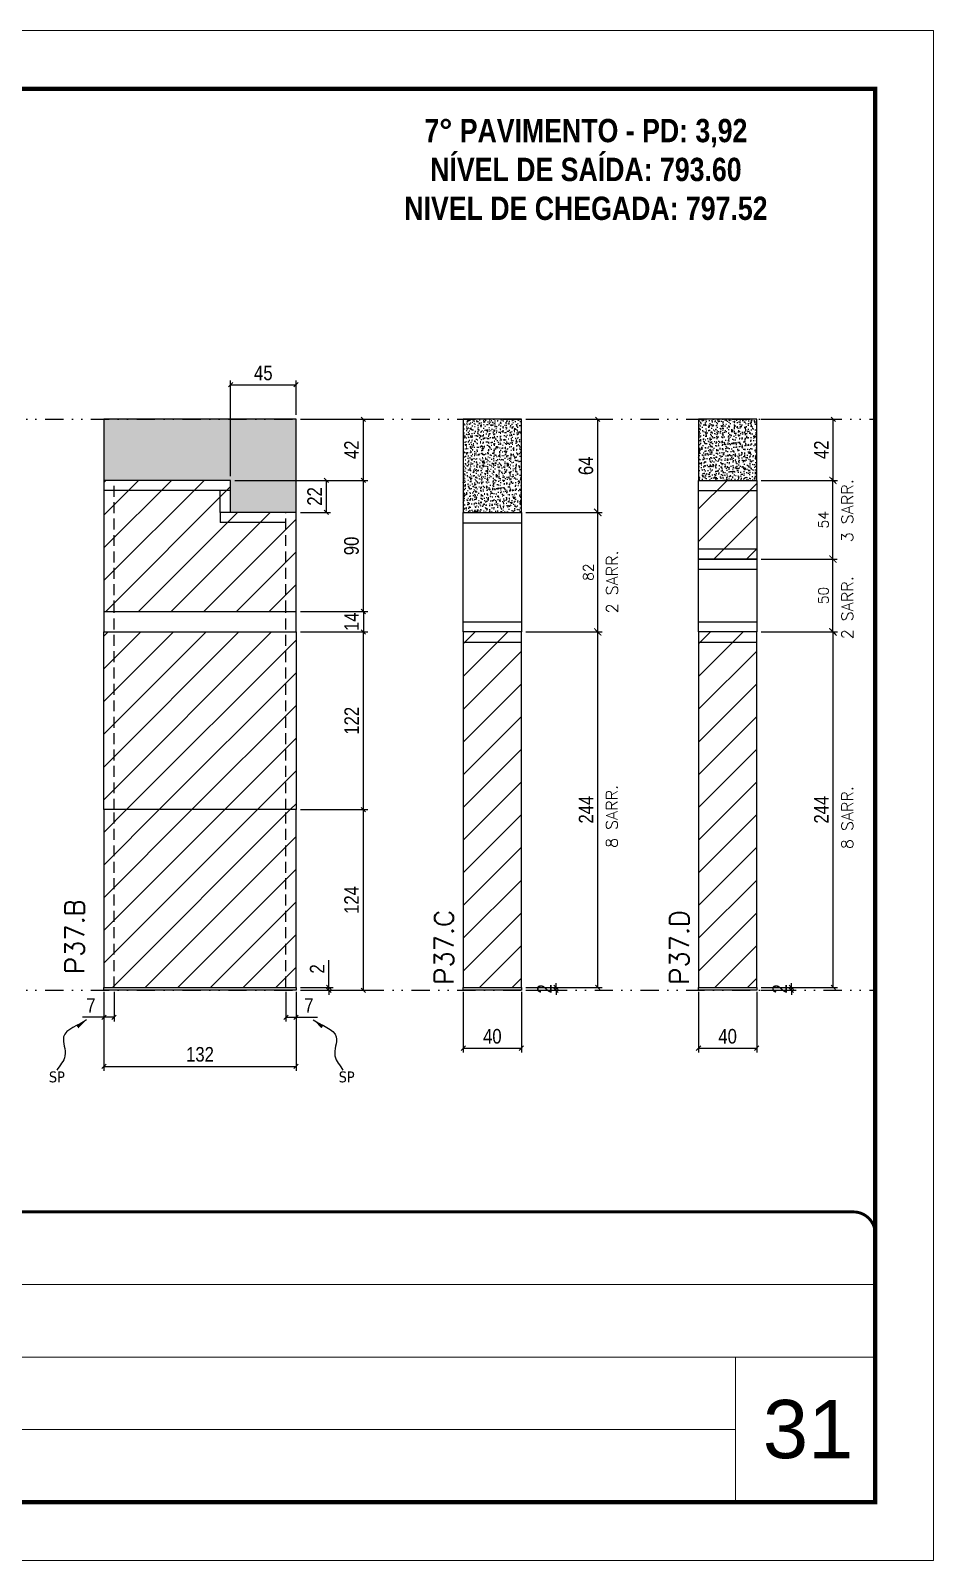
# Model space of a CAD drawing. Extents: x 28748 to 35002, y 14885 to 43501.
# Drawn here: x 32810 to 33430, y 34411 to 35461 of the extents above; entities that cross this region are included whole.
import ezdxf

# ---------------------------------------------------------------- set-up
doc = ezdxf.new("R2010")
doc.units = 0
for name, pattern in [('CONTINUO', [0]), ('DASHED', [0.75, 0.5, -0.25]), ('DIVIDE2', [0.625, 0.25, -0.125, 0, -0.125, 0, -0.125]), ('HIDDEN', [0.375, 0.25, -0.125])]:
    doc.linetypes.add(name, pattern=pattern)
for name, color, linetype, lineweight in [('CARIMBO', 255, 'Continuous', 9), ('Folhas', 255, 'Continuous', 9), ('Hachura', 251, 'Continuous', 9), ('SARRAFO DE PRESSAO', 251, 'DASHED', 9), ('Texto Seção', 7, 'Continuous', 15)]:
    doc.layers.add(name, color=color, linetype=linetype, lineweight=lineweight)
for name, color, linetype in [('COTA', 241, 'Continuous'), ('FUNDOS', 1, 'Continuous'), ('NOMENCLATURA', 7, 'Continuous'), ('Nível', 160, 'Continuous'), ('Painéis', 200, 'Continuous'), ('SARR_2.2x7', 40, 'Continuous'), ('Sarrafo de Pressão', 42, 'HIDDEN'), ('texto', 7, 'Continuous')]:
    doc.layers.add(name, color=color, linetype=linetype)
doc.styles.add('ARIAL', font='arial.ttf')
doc.styles.add('COTA TECNICA', font='techl___.ttf', dxfattribs={"height": 10})
doc.styles.add('COTA TECNICA-50', font='techl___.ttf', dxfattribs={"height": 10})
doc.styles.add('REGUA-120', font='ROMANS.shx', dxfattribs={"height": 15})
doc.styles.add('ROMANC', font='techb___.ttf', dxfattribs={"height": 2.5})
doc.styles.add('ROMANS', font='romans.shx')
doc.styles.get("Standard").update_dxf_attribs({"font": 'arial.ttf'})
doc.dimstyles.new('COTA PAINEL-50', dxfattribs={"dimtxt": 10, "dimasz": 3, "dimexe": 3, "dimexo": 3, "dimgap": 3, "dimtad": 1, "dimdec": 1, "dimzin": 12, "dimdsep": 46, "dimtxsty": 'COTA TECNICA-50', "dimblk1": 'OBLIQUE', "dimblk2": 'OBLIQUE', "dimsah": 1, "dimcen": 0.9, "dimclrd": 4, "dimclre": 4, "dimclrt": 240, "dimadec": 1, "dimazin": 3, "dimtfac": 1, "dimtdec": 1, "dimtmove": 0, "dimatfit": 3, "dimfxl": 1, "dimtolj": 1, "dimtzin": 12, "dimarcsym": 0})
doc.dimstyles.new('Cota Paínel', dxfattribs={"dimtxt": 7, "dimasz": 5, "dimexe": 3, "dimexo": 3, "dimgap": 3, "dimtad": 1, "dimdec": 1, "dimzin": 12, "dimdsep": 46, "dimtxsty": 'ROMANS', "dimblk": 'ARCHTICK', "dimcen": 0, "dimclrd": 4, "dimclre": 4, "dimclrt": 1, "dimadec": 1, "dimazin": 3, "dimtfac": 1, "dimtdec": 1, "dimtmove": 0, "dimatfit": 3, "dimldrblk": 'OBLIQUE', "dimfxl": 1, "dimtolj": 1, "dimtzin": 12, "dimarcsym": 0})
doc.dimstyles.new('PAINEL', dxfattribs={"dimtxt": 10, "dimasz": 3, "dimexe": 3, "dimexo": 3, "dimgap": 3, "dimtad": 1, "dimdec": 1, "dimzin": 12, "dimdsep": 46, "dimtxsty": 'COTA TECNICA', "dimblk1": 'OBLIQUE', "dimblk2": 'OBLIQUE', "dimsah": 1, "dimcen": 0.9, "dimclrd": 4, "dimclre": 4, "dimclrt": 240, "dimadec": 1, "dimazin": 3, "dimtfac": 1, "dimtdec": 1, "dimtmove": 0, "dimatfit": 3, "dimfxl": 1, "dimtolj": 1, "dimtzin": 12, "dimarcsym": 0})
doc.dimstyles.get("Standard").update_dxf_attribs({"dimtxt": 0.18, "dimasz": 0.18, "dimexe": 0.18, "dimexo": 0.0625, "dimgap": 0.09, "dimtad": 0, "dimtih": 1, "dimtoh": 1, "dimdec": 4, "dimzin": 0, "dimdsep": 46, "dimtxsty": 'Standard', "dimcen": 0.09, "dimadec": 0, "dimazin": 0, "dimtfac": 1, "dimtdec": 4, "dimtofl": 0, "dimtmove": 0, "dimatfit": 3, "dimfxl": 1, "dimtolj": 1, "dimtzin": 0, "dimarcsym": 0})
pattern_1 = [(45, (-98674.158, 2517.664), (-11.2253202, 11.2253202), [])]

# ---------------------------------------------------------------- blocks, each defined once
blk = doc.blocks.new('9999999999')
at = {"color": 30, "linetype": 'CONTINUO'}
for p, q in [((98564.6, 34379.6), (99584, 34379.6)), ((98564.6, 34329.8), (99488, 34329.8)), ((99584, 34329.8), (99488, 34329.8)), ((99488, 34329.8), (99488, 34230.2)), ((98564.6, 34280), (99488, 34280))]:
    blk.add_line(p, q, dxfattribs=at)
at = {"color": 30, "linetype": 'CONTINUO', "const_width": 2}
blk.add_lwpolyline([(99584, 34230.2), (99584, 34414.4, 0.414214), (99569, 34429.4), (98229, 34429.4, 0.414214), (98214, 34414.4), (98214, 34245.2, 0.414214), (98229, 34230.2), (99584, 34230.2)], format="xyb", dxfattribs=at)
at = {"layer": 'Folhas'}
blk.add_lwpolyline([(98139, 34190.2), (99624, 34190.2), (99624, 35240.2), (98139, 35240.2)], close=True, dxfattribs=at)
at = {"layer": 'Folhas', "color": 30, "const_width": 3}
blk.add_lwpolyline([(98214, 34230.2), (99584, 34230.2), (99584, 35200.2), (98214, 35200.2)], close=True, dxfattribs=at)
blk = doc.blocks.new('_Oblique')
at = {"color": 0, "linetype": 'ByBlock', "lineweight": -2}
blk.add_line((-0.5, -0.5), (0.5, 0.5), dxfattribs=at)
blk = doc.blocks.new('*D694')
at = {"layer": 'COTA', "color": 4, "lineweight": -2, "transparency": 16777216}
for p, q in [((33150.4, 35048), (33202.8, 35048)), ((33199.8, 34804), (33199.8, 35048)), ((33150.4, 34804), (33202.8, 34804))]:
    blk.add_line(p, q, dxfattribs=at)
at = {"layer": 'Defpoints', "color": 0, "transparency": 16777216}
for p in [(33147.4, 35048), (33199.8, 35048), (33147.4, 34804)]:
    blk.add_point(p, dxfattribs=at)
at = {"layer": 'COTA', "color": 4, "lineweight": -2, "transparency": 16777216, "xscale": 3, "yscale": 3, "zscale": 3}
for p, rotation in [((33199.8, 35048), 90), ((33199.8, 34804), 270)]:
    blk.add_blockref('_Oblique', p, dxfattribs=dict(at, rotation=rotation))
at = {"layer": 'COTA', "color": 240, "transparency": 16777216, "insert": (33191.8, 34926), "char_height": 10, "attachment_point": 5, "rotation": 90, "style": 'COTA TECNICA'}
blk.add_mtext('\\A1;244', dxfattribs=at)
blk = doc.blocks.new('*D695')
at = {"layer": 'COTA', "color": 4, "lineweight": -2, "transparency": 16777216}
for p, q in [((33150.4, 35194), (33202.8, 35194)), ((33199.8, 35130), (33199.8, 35194)), ((33150.4, 35130), (33202.8, 35130))]:
    blk.add_line(p, q, dxfattribs=at)
at = {"layer": 'Defpoints', "color": 0, "transparency": 16777216}
for p in [(33147.4, 35194), (33199.8, 35194), (33147.4, 35130)]:
    blk.add_point(p, dxfattribs=at)
at = {"layer": 'COTA', "color": 4, "lineweight": -2, "transparency": 16777216, "xscale": 3, "yscale": 3, "zscale": 3}
for p, rotation in [((33199.8, 35194), 90), ((33199.8, 35130), 270)]:
    blk.add_blockref('_Oblique', p, dxfattribs=dict(at, rotation=rotation))
at = {"layer": 'COTA', "color": 240, "transparency": 16777216, "insert": (33191.7, 35162), "char_height": 10, "attachment_point": 5, "rotation": 90, "style": 'COTA TECNICA'}
blk.add_mtext('\\A1;64', dxfattribs=at)
blk = doc.blocks.new('*D696')
at = {"layer": 'COTA', "color": 4, "lineweight": -2, "transparency": 16777216}
for p, q in [((33107.4, 34801), (33107.4, 34759.3)), ((33147.4, 34801), (33147.4, 34759.3)), ((33107.4, 34762.3), (33147.4, 34762.3))]:
    blk.add_line(p, q, dxfattribs=at)
at = {"layer": 'Defpoints', "color": 0, "transparency": 16777216}
for p in [(33107.4, 34804), (33147.4, 34804), (33147.4, 34762.3)]:
    blk.add_point(p, dxfattribs=at)
at = {"layer": 'COTA', "color": 4, "lineweight": -2, "transparency": 16777216, "xscale": 3, "yscale": 3, "zscale": 3, "rotation": 180}
blk.add_blockref('_Oblique', (33107.4, 34762.3), dxfattribs=at)
at = {"layer": 'COTA', "color": 4, "lineweight": -2, "transparency": 16777216, "xscale": 3, "yscale": 3, "zscale": 3}
blk.add_blockref('_Oblique', (33147.4, 34762.3), dxfattribs=at)
at = {"layer": 'COTA', "color": 240, "transparency": 16777216, "insert": (33127.4, 34770.4), "char_height": 10, "attachment_point": 5, "style": 'COTA TECNICA'}
blk.add_mtext('\\A1;40', dxfattribs=at)
blk = doc.blocks.new('*D697')
at = {"layer": 'COTA', "color": 4, "lineweight": -2, "transparency": 16777216}
for p, q in [((33150.4, 34804), (33174.2, 34804)), ((33150.4, 34802), (33174.2, 34802)), ((33171.2, 34804), (33171.2, 34807)), ((33171.2, 34802), (33171.2, 34804)), ((33171.2, 34802), (33171.2, 34799))]:
    blk.add_line(p, q, dxfattribs=at)
at = {"layer": 'Defpoints', "color": 0, "transparency": 16777216}
for p in [(33147.4, 34804), (33147.4, 34802), (33171.2, 34804)]:
    blk.add_point(p, dxfattribs=at)
at = {"layer": 'COTA', "color": 4, "lineweight": -2, "transparency": 16777216, "xscale": 3, "yscale": 3, "zscale": 3}
for p, rotation in [((33171.2, 34804), 270), ((33171.2, 34802), 90)]:
    blk.add_blockref('_Oblique', p, dxfattribs=dict(at, rotation=rotation))
at = {"layer": 'COTA', "color": 240, "transparency": 16777216, "insert": (33163.2, 34803), "char_height": 10, "attachment_point": 5, "rotation": 90, "style": 'COTA TECNICA-50'}
blk.add_mtext('\\A1;2', dxfattribs=at)
blk = doc.blocks.new('*D660')
at = {"layer": 'COTA', "color": 4, "lineweight": -2, "transparency": 16777216}
for p, q in [((32860.6, 34801), (32860.6, 34746.8)), ((32992.6, 34801), (32992.6, 34746.8)), ((32860.6, 34749.8), (32992.6, 34749.8))]:
    blk.add_line(p, q, dxfattribs=at)
at = {"layer": 'Defpoints', "color": 0, "transparency": 16777216}
for p in [(32860.6, 34804), (32992.6, 34804), (32992.6, 34749.8)]:
    blk.add_point(p, dxfattribs=at)
at = {"layer": 'COTA', "color": 4, "lineweight": -2, "transparency": 16777216, "xscale": 3, "yscale": 3, "zscale": 3, "rotation": 180}
blk.add_blockref('_Oblique', (32860.6, 34749.8), dxfattribs=at)
at = {"layer": 'COTA', "color": 4, "lineweight": -2, "transparency": 16777216, "xscale": 3, "yscale": 3, "zscale": 3}
blk.add_blockref('_Oblique', (32992.6, 34749.8), dxfattribs=at)
at = {"layer": 'COTA', "color": 240, "transparency": 16777216, "insert": (32926.6, 34758), "char_height": 10, "attachment_point": 5, "style": 'COTA TECNICA'}
blk.add_mtext('\\A1;132', dxfattribs=at)
blk = doc.blocks.new('*D661')
at = {"layer": 'COTA', "color": 4, "lineweight": -2, "transparency": 16777216}
for p, q in [((32995.6, 34926), (33041.8, 34926)), ((33038.8, 34802), (33038.8, 34926)), ((32995.6, 34802), (33041.8, 34802))]:
    blk.add_line(p, q, dxfattribs=at)
at = {"layer": 'Defpoints', "color": 0, "transparency": 16777216}
for p in [(32992.6, 34926), (33038.8, 34926), (32992.6, 34802)]:
    blk.add_point(p, dxfattribs=at)
at = {"layer": 'COTA', "color": 4, "lineweight": -2, "transparency": 16777216, "xscale": 3, "yscale": 3, "zscale": 3}
for p, rotation in [((33038.8, 34926), 90), ((33038.8, 34802), 270)]:
    blk.add_blockref('_Oblique', p, dxfattribs=dict(at, rotation=rotation))
at = {"layer": 'COTA', "color": 240, "transparency": 16777216, "insert": (33030.7, 34864), "char_height": 10, "attachment_point": 5, "rotation": 90, "style": 'COTA TECNICA-50'}
blk.add_mtext('\\A1;124', dxfattribs=at)
blk = doc.blocks.new('*D662')
at = {"layer": 'COTA', "color": 4, "lineweight": -2, "transparency": 16777216}
for p, q in [((33015.1, 34804), (33015.1, 34822.8)), ((32995.6, 34804), (33018.1, 34804)), ((32995.6, 34802), (33018.1, 34802)), ((33015.1, 34802), (33015.1, 34804)), ((33015.1, 34802), (33015.1, 34799))]:
    blk.add_line(p, q, dxfattribs=at)
at = {"layer": 'Defpoints', "color": 0, "transparency": 16777216}
for p in [(32992.6, 34804), (32992.6, 34802), (33015.1, 34802)]:
    blk.add_point(p, dxfattribs=at)
at = {"layer": 'COTA', "color": 4, "lineweight": -2, "transparency": 16777216, "xscale": 3, "yscale": 3, "zscale": 3}
for p, rotation in [((33015.1, 34804), 270), ((33015.1, 34802), 90)]:
    blk.add_blockref('_Oblique', p, dxfattribs=dict(at, rotation=rotation))
at = {"layer": 'COTA', "color": 240, "transparency": 16777216, "insert": (33007.1, 34816.7), "char_height": 10, "attachment_point": 5, "rotation": 90, "style": 'COTA TECNICA-50'}
blk.add_mtext('\\A1;2', dxfattribs=at)
blk = doc.blocks.new('*D663')
at = {"layer": 'COTA', "color": 4, "linetype": 'ByBlock', "lineweight": -2, "transparency": 16777216}
for p, q in [((32995.6, 35048), (33041.8, 35048)), ((33038.8, 34926), (33038.8, 35048)), ((32995.6, 34926), (33041.8, 34926))]:
    blk.add_line(p, q, dxfattribs=at)
at = {"layer": 'Defpoints', "color": 0, "linetype": 'ByBlock', "transparency": 16777216}
for p in [(32992.6, 35048), (33038.8, 35048), (32992.6, 34926)]:
    blk.add_point(p, dxfattribs=at)
at = {"layer": 'COTA', "color": 4, "linetype": 'ByBlock', "lineweight": -2, "transparency": 16777216, "xscale": 3, "yscale": 3, "zscale": 3}
for p, rotation in [((33038.8, 35048), 90), ((33038.8, 34926), 270)]:
    blk.add_blockref('_Oblique', p, dxfattribs=dict(at, rotation=rotation))
at = {"layer": 'COTA', "color": 240, "linetype": 'ByBlock', "transparency": 16777216, "insert": (33030.8, 34987), "char_height": 10, "attachment_point": 5, "rotation": 90, "style": 'COTA TECNICA'}
blk.add_mtext('\\A1;122', dxfattribs=at)
blk = doc.blocks.new('*D664')
at = {"layer": 'COTA', "color": 4, "lineweight": -2, "transparency": 16777216}
for p, q in [((32860.6, 34799), (32860.6, 34780.5)), ((32867.6, 34801), (32867.6, 34780.5)), ((32860.6, 34783.5), (32845.8, 34783.5)), ((32867.6, 34783.5), (32860.6, 34783.5))]:
    blk.add_line(p, q, dxfattribs=at)
at = {"layer": 'Defpoints', "color": 0, "transparency": 16777216}
for p in [(32860.6, 34802), (32867.6, 34804), (32860.6, 34783.5)]:
    blk.add_point(p, dxfattribs=at)
at = {"layer": 'COTA', "color": 4, "lineweight": -2, "transparency": 16777216, "xscale": 3, "yscale": 3, "zscale": 3, "rotation": 180}
blk.add_blockref('_Oblique', (32860.6, 34783.5), dxfattribs=at)
at = {"layer": 'COTA', "color": 4, "lineweight": -2, "transparency": 16777216, "xscale": 3, "yscale": 3, "zscale": 3}
blk.add_blockref('_Oblique', (32867.6, 34783.5), dxfattribs=at)
at = {"layer": 'COTA', "color": 240, "transparency": 16777216, "insert": (32851.7, 34791.6), "char_height": 10, "attachment_point": 5, "style": 'COTA TECNICA-50'}
blk.add_mtext('\\A1;7', dxfattribs=at)
blk = doc.blocks.new('*D665')
at = {"layer": 'COTA', "color": 4, "lineweight": -2, "transparency": 16777216}
for p, q in [((32985.6, 34801), (32985.6, 34780.5)), ((32992.6, 34799), (32992.6, 34780.5)), ((32985.6, 34783.5), (32992.6, 34783.5)), ((32992.6, 34783.5), (33007.3, 34783.5))]:
    blk.add_line(p, q, dxfattribs=at)
at = {"layer": 'Defpoints', "color": 0, "transparency": 16777216}
for p in [(32985.6, 34804), (32992.6, 34802), (32992.6, 34783.5)]:
    blk.add_point(p, dxfattribs=at)
at = {"layer": 'COTA', "color": 4, "lineweight": -2, "transparency": 16777216, "xscale": 3, "yscale": 3, "zscale": 3, "rotation": 180}
blk.add_blockref('_Oblique', (32985.6, 34783.5), dxfattribs=at)
at = {"layer": 'COTA', "color": 4, "lineweight": -2, "transparency": 16777216, "xscale": 3, "yscale": 3, "zscale": 3}
blk.add_blockref('_Oblique', (32992.6, 34783.5), dxfattribs=at)
at = {"layer": 'COTA', "color": 240, "transparency": 16777216, "insert": (33001.4, 34791.6), "char_height": 10, "attachment_point": 5, "style": 'COTA TECNICA-50'}
blk.add_mtext('\\A1;7', dxfattribs=at)
blk = doc.blocks.new('*D1647')
at = {"layer": 'Defpoints', "color": 0, "linetype": 'ByBlock', "transparency": 16777216}
for p in [(32947.6, 35152), (33038.8, 35152), (32992.6, 35062)]:
    blk.add_point(p, dxfattribs=at)
at = {"layer": 'FUNDOS', "color": 4, "linetype": 'ByBlock', "lineweight": -2, "transparency": 16777216}
for p, q in [((32950.6, 35152), (33041.8, 35152)), ((33038.8, 35062), (33038.8, 35152)), ((32995.6, 35062), (33041.8, 35062))]:
    blk.add_line(p, q, dxfattribs=at)
at = {"layer": 'FUNDOS', "color": 4, "linetype": 'ByBlock', "lineweight": -2, "transparency": 16777216, "xscale": 3, "yscale": 3, "zscale": 3}
for p, rotation in [((33038.8, 35152), 90), ((33038.8, 35062), 270)]:
    blk.add_blockref('_Oblique', p, dxfattribs=dict(at, rotation=rotation))
at = {"layer": 'FUNDOS', "color": 240, "linetype": 'ByBlock', "transparency": 16777216, "insert": (33030.7, 35107), "char_height": 10, "attachment_point": 5, "rotation": 90, "style": 'COTA TECNICA'}
blk.add_mtext('\\A1;90', dxfattribs=at)
blk = doc.blocks.new('*D666')
at = {"layer": 'COTA', "color": 4, "lineweight": -2, "transparency": 16777216}
for p, q in [((33312, 35048), (33364.5, 35048)), ((33361.5, 34804), (33361.5, 35048)), ((33312, 34804), (33364.5, 34804))]:
    blk.add_line(p, q, dxfattribs=at)
at = {"layer": 'Defpoints', "color": 0, "transparency": 16777216}
for p in [(33309, 35048), (33361.5, 35048), (33309, 34804)]:
    blk.add_point(p, dxfattribs=at)
at = {"layer": 'COTA', "color": 4, "lineweight": -2, "transparency": 16777216, "xscale": 3, "yscale": 3, "zscale": 3}
for p, rotation in [((33361.5, 35048), 90), ((33361.5, 34804), 270)]:
    blk.add_blockref('_Oblique', p, dxfattribs=dict(at, rotation=rotation))
at = {"layer": 'COTA', "color": 240, "transparency": 16777216, "insert": (33353.4, 34926), "char_height": 10, "attachment_point": 5, "rotation": 90, "style": 'COTA TECNICA'}
blk.add_mtext('\\A1;244', dxfattribs=at)
blk = doc.blocks.new('*D667')
at = {"layer": 'COTA', "color": 4, "lineweight": -2, "transparency": 16777216}
for p, q in [((33312, 35194), (33364.5, 35194)), ((33361.5, 35152), (33361.5, 35194)), ((33312, 35152), (33364.5, 35152))]:
    blk.add_line(p, q, dxfattribs=at)
at = {"layer": 'Defpoints', "color": 0, "transparency": 16777216}
for p in [(33309, 35194), (33361.5, 35194), (33309, 35152)]:
    blk.add_point(p, dxfattribs=at)
at = {"layer": 'COTA', "color": 4, "lineweight": -2, "transparency": 16777216, "xscale": 3, "yscale": 3, "zscale": 3}
for p, rotation in [((33361.5, 35194), 90), ((33361.5, 35152), 270)]:
    blk.add_blockref('_Oblique', p, dxfattribs=dict(at, rotation=rotation))
at = {"layer": 'COTA', "color": 240, "transparency": 16777216, "insert": (33353.4, 35173), "char_height": 10, "attachment_point": 5, "rotation": 90, "style": 'COTA TECNICA'}
blk.add_mtext('\\A1;42', dxfattribs=at)
blk = doc.blocks.new('*D668')
at = {"layer": 'COTA', "color": 4, "lineweight": -2, "transparency": 16777216}
for p, q in [((33269, 34801), (33269, 34759.3)), ((33309, 34801), (33309, 34759.3)), ((33269, 34762.3), (33309, 34762.3))]:
    blk.add_line(p, q, dxfattribs=at)
at = {"layer": 'Defpoints', "color": 0, "transparency": 16777216}
for p in [(33269, 34804), (33309, 34804), (33309, 34762.3)]:
    blk.add_point(p, dxfattribs=at)
at = {"layer": 'COTA', "color": 4, "lineweight": -2, "transparency": 16777216, "xscale": 3, "yscale": 3, "zscale": 3, "rotation": 180}
blk.add_blockref('_Oblique', (33269, 34762.3), dxfattribs=at)
at = {"layer": 'COTA', "color": 4, "lineweight": -2, "transparency": 16777216, "xscale": 3, "yscale": 3, "zscale": 3}
blk.add_blockref('_Oblique', (33309, 34762.3), dxfattribs=at)
at = {"layer": 'COTA', "color": 240, "transparency": 16777216, "insert": (33289, 34770.4), "char_height": 10, "attachment_point": 5, "style": 'COTA TECNICA'}
blk.add_mtext('\\A1;40', dxfattribs=at)
blk = doc.blocks.new('*D669')
at = {"layer": 'COTA', "color": 4, "lineweight": -2, "transparency": 16777216}
for p, q in [((33312, 34804), (33335.8, 34804)), ((33312, 34802), (33335.8, 34802)), ((33332.8, 34804), (33332.8, 34807)), ((33332.8, 34802), (33332.8, 34804)), ((33332.8, 34802), (33332.8, 34799))]:
    blk.add_line(p, q, dxfattribs=at)
at = {"layer": 'Defpoints', "color": 0, "transparency": 16777216}
for p in [(33309, 34804), (33309, 34802), (33332.8, 34804)]:
    blk.add_point(p, dxfattribs=at)
at = {"layer": 'COTA', "color": 4, "lineweight": -2, "transparency": 16777216, "xscale": 3, "yscale": 3, "zscale": 3}
for p, rotation in [((33332.8, 34804), 270), ((33332.8, 34802), 90)]:
    blk.add_blockref('_Oblique', p, dxfattribs=dict(at, rotation=rotation))
at = {"layer": 'COTA', "color": 240, "transparency": 16777216, "insert": (33324.8, 34803), "char_height": 10, "attachment_point": 5, "rotation": 90, "style": 'COTA TECNICA-50'}
blk.add_mtext('\\A1;2', dxfattribs=at)
blk = doc.blocks.new('_ArchTick')
at = {"color": 0, "linetype": 'ByBlock', "const_width": 0.15}
blk.add_lwpolyline([(-0.5, -0.5), (0.5, 0.5)], dxfattribs=at)
blk = doc.blocks.new('*D1648')
at = {"layer": 'COTA', "color": 4, "lineweight": -2, "transparency": 16777216}
for p, q in [((33312, 35098), (33364.3, 35098)), ((33361.3, 35048), (33361.3, 35098)), ((33312, 35048), (33364.3, 35048))]:
    blk.add_line(p, q, dxfattribs=at)
at = {"layer": 'Defpoints', "color": 0, "transparency": 16777216}
for p in [(33309, 35098), (33361.3, 35098), (33309, 35048)]:
    blk.add_point(p, dxfattribs=at)
at = {"layer": 'COTA', "color": 4, "lineweight": -2, "transparency": 16777216, "xscale": 5, "yscale": 5, "zscale": 5}
for p, rotation in [((33361.3, 35098), 90), ((33361.3, 35048), 270)]:
    blk.add_blockref('_ArchTick', p, dxfattribs=dict(at, rotation=rotation))
at = {"layer": 'COTA', "color": 1, "transparency": 16777216, "insert": (33354.8, 35073), "char_height": 7, "attachment_point": 5, "rotation": 90, "style": 'ROMANS'}
blk.add_mtext('\\A1;50', dxfattribs=at)
blk = doc.blocks.new('*D1649')
at = {"layer": 'COTA', "color": 4, "lineweight": -2, "transparency": 16777216}
for p, q in [((33150.4, 35130), (33202.8, 35130)), ((33199.8, 35048), (33199.8, 35130)), ((33150.4, 35048), (33202.8, 35048))]:
    blk.add_line(p, q, dxfattribs=at)
at = {"layer": 'Defpoints', "color": 0, "transparency": 16777216}
for p in [(33147.4, 35130), (33199.8, 35130), (33147.4, 35048)]:
    blk.add_point(p, dxfattribs=at)
at = {"layer": 'COTA', "color": 4, "lineweight": -2, "transparency": 16777216, "xscale": 5, "yscale": 5, "zscale": 5}
for p, rotation in [((33199.8, 35130), 90), ((33199.8, 35048), 270)]:
    blk.add_blockref('_ArchTick', p, dxfattribs=dict(at, rotation=rotation))
at = {"layer": 'COTA', "color": 1, "transparency": 16777216, "insert": (33193.3, 35089), "char_height": 7, "attachment_point": 5, "rotation": 90, "style": 'ROMANS'}
blk.add_mtext('\\A1;82', dxfattribs=at)
blk = doc.blocks.new('*D1404')
at = {"layer": 'COTA', "color": 4, "lineweight": -2, "transparency": 16777216}
for p, q in [((32995.6, 35194), (33041.8, 35194)), ((33038.8, 35152), (33038.8, 35194)), ((32950.6, 35152), (33041.8, 35152))]:
    blk.add_line(p, q, dxfattribs=at)
at = {"layer": 'Defpoints', "color": 0, "transparency": 16777216}
for p in [(32992.6, 35194), (33038.8, 35194), (32947.6, 35152)]:
    blk.add_point(p, dxfattribs=at)
at = {"layer": 'COTA', "color": 4, "lineweight": -2, "transparency": 16777216, "xscale": 3, "yscale": 3, "zscale": 3}
for p, rotation in [((33038.8, 35194), 90), ((33038.8, 35152), 270)]:
    blk.add_blockref('_Oblique', p, dxfattribs=dict(at, rotation=rotation))
at = {"layer": 'COTA', "color": 240, "transparency": 16777216, "insert": (33030.7, 35173), "char_height": 10, "attachment_point": 5, "rotation": 90, "style": 'COTA TECNICA'}
blk.add_mtext('\\A1;42', dxfattribs=at)
blk = doc.blocks.new('*D2182')
at = {"layer": 'COTA', "color": 4, "lineweight": -2, "transparency": 16777216}
for p, q in [((32950.6, 35152), (33016.3, 35152)), ((33013.3, 35152), (33013.3, 35130)), ((32995.6, 35130), (33016.3, 35130))]:
    blk.add_line(p, q, dxfattribs=at)
at = {"layer": 'Defpoints', "color": 0, "transparency": 16777216}
for p in [(32947.6, 35152), (32992.6, 35130), (33013.3, 35130)]:
    blk.add_point(p, dxfattribs=at)
at = {"layer": 'COTA', "color": 4, "lineweight": -2, "transparency": 16777216, "xscale": 3, "yscale": 3, "zscale": 3}
for p, rotation in [((33013.3, 35152), 90), ((33013.3, 35130), 270)]:
    blk.add_blockref('_Oblique', p, dxfattribs=dict(at, rotation=rotation))
at = {"layer": 'COTA', "color": 240, "transparency": 16777216, "insert": (33005.3, 35141), "char_height": 10, "attachment_point": 5, "rotation": 90, "style": 'COTA TECNICA'}
blk.add_mtext('\\A1;22', dxfattribs=at)
blk = doc.blocks.new('*D2183')
at = {"layer": 'COTA', "color": 4, "lineweight": -2, "transparency": 16777216}
for p, q in [((32947.6, 35155), (32947.6, 35220.6)), ((32947.6, 35217.6), (32992.6, 35217.6)), ((32992.6, 35197), (32992.6, 35220.6))]:
    blk.add_line(p, q, dxfattribs=at)
at = {"layer": 'Defpoints', "color": 0, "transparency": 16777216}
for p in [(32992.6, 35217.6), (32992.6, 35194), (32947.6, 35152)]:
    blk.add_point(p, dxfattribs=at)
at = {"layer": 'COTA', "color": 4, "lineweight": -2, "transparency": 16777216, "xscale": 3, "yscale": 3, "zscale": 3, "rotation": 180}
blk.add_blockref('_Oblique', (32947.6, 35217.6), dxfattribs=at)
at = {"layer": 'COTA', "color": 4, "lineweight": -2, "transparency": 16777216, "xscale": 3, "yscale": 3, "zscale": 3}
blk.add_blockref('_Oblique', (32992.6, 35217.6), dxfattribs=at)
at = {"layer": 'COTA', "color": 240, "transparency": 16777216, "insert": (32970.1, 35225.7), "char_height": 10, "attachment_point": 5, "style": 'COTA TECNICA'}
blk.add_mtext('\\A1;45', dxfattribs=at)
blk = doc.blocks.new('*D2297')
at = {"layer": 'COTA', "color": 4, "lineweight": -2, "transparency": 16777216}
for p, q in [((33312, 35152), (33364.3, 35152)), ((33361.3, 35098), (33361.3, 35152)), ((33312, 35098), (33364.3, 35098))]:
    blk.add_line(p, q, dxfattribs=at)
at = {"layer": 'Defpoints', "color": 0, "transparency": 16777216}
for p in [(33309, 35152), (33361.3, 35152), (33309, 35098)]:
    blk.add_point(p, dxfattribs=at)
at = {"layer": 'COTA', "color": 4, "lineweight": -2, "transparency": 16777216, "xscale": 5, "yscale": 5, "zscale": 5}
for p, rotation in [((33361.3, 35152), 90), ((33361.3, 35098), 270)]:
    blk.add_blockref('_ArchTick', p, dxfattribs=dict(at, rotation=rotation))
at = {"layer": 'COTA', "color": 1, "transparency": 16777216, "insert": (33354.8, 35125), "char_height": 7, "attachment_point": 5, "rotation": 90, "style": 'ROMANS'}
blk.add_mtext('\\A1;54', dxfattribs=at)
blk = doc.blocks.new('*D2500')
at = {"layer": 'COTA', "color": 4, "lineweight": -2, "transparency": 16777216}
for p, q in [((32995.6, 35062), (33041.8, 35062)), ((33038.8, 35062), (33038.8, 35048)), ((32995.6, 35048), (33041.8, 35048))]:
    blk.add_line(p, q, dxfattribs=at)
at = {"layer": 'Defpoints', "color": 0, "transparency": 16777216}
for p in [(32992.6, 35062), (32992.6, 35048), (33038.8, 35048)]:
    blk.add_point(p, dxfattribs=at)
at = {"layer": 'COTA', "color": 4, "lineweight": -2, "transparency": 16777216, "xscale": 3, "yscale": 3, "zscale": 3}
for p, rotation in [((33038.8, 35062), 90), ((33038.8, 35048), 270)]:
    blk.add_blockref('_Oblique', p, dxfattribs=dict(at, rotation=rotation))
at = {"layer": 'COTA', "color": 240, "transparency": 16777216, "insert": (33030.7, 35055), "char_height": 10, "attachment_point": 5, "rotation": 90, "style": 'COTA TECNICA'}
blk.add_mtext('\\A1;14', dxfattribs=at)

msp = doc.modelspace()

# ---------------------------------------------------------------- hatches: boundary and pattern name
at = {"layer": 'COTA', "linetype": 'ByBlock'}
h = msp.add_hatch(dxfattribs=at)
h.set_pattern_fill('AR-CONC', color=256, scale=0.03)
h.set_pattern_definition([(50, (0, 68), (5.46554007, -0.47817257), [0.5715, -6.2865]), (355, (0, 68), (-1.05730264, 5.73170536), [0.4572, -5.0292175]), (100.451445, (0.4555, 67.96), (4.4082374, 5.25353256), [0.48570026, -5.34270734]), (46.1842, (0, 69.524), (8.1323712, -1.2612698), [0.85725, -9.42975]), (96.635558, (0.678, 69.419), (7.122124, 7.4227837), [0.7285507, -8.0140682]), (351.184151, (0, 69.524), (7.122124, 7.4227837), [0.685799, -7.543792]), (21, (0.762, 69.143), (4.54843174, -3.06795595), [0.5715, -6.2865]), (326, (0.762, 69.143), (1.85406085, 5.525639), [0.4572, -5.0292]), (71.451445, (1.141, 68.8873), (6.4024926, 2.45768307), [0.48570026, -5.3426981]), (37.5, (0, 68), (0.0926581, 2.53665117), [0, -4.96824, 0, -5.1054, 0, -5.04825]), (7.5, (0, 68), (2.00458988, 3.00541724), [0, -2.91084, 0, -4.85394, 0, -1.92405]), (327.5, (-1.6993, 68), (4.067717855, -0.17186232), [0, -1.905, 0, -5.9436, 0, -7.8867]), (317.5, (-2.4613, 68), (4.44387544, 0.76279473), [0, -2.4765, 0, -3.94716, 0, -5.6007])])
h.paths.add_polyline_path([(32860.57, 35194), (32860.57, 35152), (32947.57, 35152), (32947.57, 35130), (32992.57, 35130), (32992.57, 35194)])
h = msp.add_hatch(dxfattribs=at)
h.set_pattern_fill('AR-CONC', color=256, scale=0.03)
h.set_pattern_definition([(50, (-98506.6753, 8327.739), (5.46554007, -0.47817257), [0.5715, -6.2865]), (355, (-98506.675, 8327.739), (-1.05730264, 5.73170536), [0.4572, -5.02921753]), (100.4514447, (-98506.22, 8327.6994), (4.40823741, 5.25353256), [0.48570026, -5.34270734]), (46.1842, (-98506.675, 8329.263), (8.13237123, -1.26126984), [0.85725, -9.42975]), (96.6355576, (-98505.9976, 8329.158), (7.122124, 7.42278374), [0.7285507, -8.01406824]), (351.184151, (-98506.675, 8329.263), (7.122124, 7.42278374), [0.685799, -7.54379196]), (21, (-98505.9133, 8328.882), (4.54843174, -3.06795595), [0.5715, -6.2865]), (326, (-98505.913, 8328.882), (1.85406085, 5.52563898), [0.4572, -5.0292]), (71.451445, (-98505.534, 8328.6265), (6.40249258, 2.45768307), [0.48570026, -5.34269813]), (37.5, (-98506.6753, 8327.7392), (0.092658098, 2.536651166), [0, -4.96824, 0, -5.1054, 0, -5.04825]), (7.5, (-98506.6753, 8327.7392), (2.004589875, 3.005417245), [0, -2.91084, 0, -4.85394, 0, -1.92405]), (327.5, (-98508.3745, 8327.7392), (4.067717855, -0.17186232), [0, -1.905, 0, -5.9436, 0, -7.8867]), (317.5, (-98509.1365, 8327.7392), (4.44387544, 0.76279473), [0, -2.4765, 0, -3.94716, 0, -5.6007])])
h.paths.add_polyline_path([(33107.35, 35129.98), (33147.35, 35129.98), (33147.35, 35194), (33107.35, 35194)])
h = msp.add_hatch(dxfattribs=at)
h.set_pattern_fill('AR-CONC', color=256, scale=0.03)
h.set_pattern_definition([(50, (-98345.019, 8358.739), (5.46554007, -0.47817257), [0.5715, -6.2865]), (355, (-98345.019, 8358.739), (-1.05730264, 5.73170536), [0.4572, -5.02921753]), (100.4514447, (-98344.564, 8358.6994), (4.40823741, 5.25353256), [0.48570026, -5.34270734]), (46.1842, (-98345.019, 8360.263), (8.13237123, -1.26126984), [0.85725, -9.42975]), (96.6355576, (-98344.3415, 8360.158), (7.122124, 7.42278374), [0.7285507, -8.01406824]), (351.184151, (-98345.019, 8360.263), (7.122124, 7.42278374), [0.685799, -7.54379196]), (21, (-98344.257, 8359.882), (4.54843174, -3.06795595), [0.5715, -6.2865]), (326, (-98344.257, 8359.882), (1.85406085, 5.52563898), [0.4572, -5.0292]), (71.451445, (-98343.878, 8359.6265), (6.40249258, 2.45768307), [0.48570026, -5.34269813]), (37.5, (-98345.0192, 8358.7392), (0.092658098, 2.536651166), [0, -4.96824, 0, -5.1054, 0, -5.04825]), (7.5, (-98345.0192, 8358.7392), (2.004589875, 3.005417245), [0, -2.91084, 0, -4.85394, 0, -1.92405]), (327.5, (-98346.7185, 8358.7392), (4.067717855, -0.17186232), [0, -1.905, 0, -5.9436, 0, -7.8867]), (317.5, (-98347.4805, 8358.7392), (4.44387544, 0.76279473), [0, -2.4765, 0, -3.94716, 0, -5.6007])])
h.paths.add_polyline_path([(33269.01, 35151.98), (33309.01, 35151.98), (33309.01, 35194), (33269.01, 35194)])
at = {"layer": 'Hachura'}
h = msp.add_hatch(dxfattribs=at)
h.set_pattern_fill('ANSI31', color=256, scale=5)
h.paths.add_polyline_path([(32992.57, 35130), (32947.57, 35130), (32947.57, 35152), (32860.57, 35152), (32860.57, 35062), (32992.57, 35062)])
h = msp.add_hatch(dxfattribs=at)
h.set_pattern_fill('ANSI31', color=256, scale=5)
h.paths.add_polyline_path([(33309.01, 35151.98), (33269.01, 35151.98), (33269.01, 35097.98), (33309.01, 35097.98)])
at = {"layer": 'Hachura', "linetype": 'ByBlock'}
h = msp.add_hatch(dxfattribs=at)
h.set_pattern_fill('ANSI31', color=256, scale=5)
h.set_pattern_definition(pattern_1)
h.paths.add_polyline_path([(32860.57, 35048), (32860.57, 34926), (32992.57, 34926), (32992.57, 35048)])
h = msp.add_hatch(dxfattribs=at)
h.set_pattern_fill('ANSI31', color=256, scale=5)
h.set_pattern_definition([(45, (-98713.926, 2517.664), (-11.2253202, 11.2253202), [])])
h.paths.add_polyline_path([(33147.35, 35047.98), (33107.35, 35047.98), (33107.35, 34804), (33147.35, 34804)])
h = msp.add_hatch(dxfattribs=at)
h.set_pattern_fill('ANSI31', color=256, scale=5)
h.set_pattern_definition([(45, (-98552.27, 2517.664), (-11.2253202, 11.2253202), [])])
h.paths.add_polyline_path([(33309.01, 35047.98), (33269.01, 35047.98), (33269.01, 34804), (33309.01, 34804)])
h = msp.add_hatch(dxfattribs=at)
h.set_pattern_fill('ANSI31', color=256, scale=5)
h.set_pattern_definition(pattern_1)
h.paths.add_polyline_path([(32992.57, 34926), (32860.57, 34926), (32860.57, 34804), (32992.57, 34804)])

# ---------------------------------------------------------------- linework, layer by layer
at = {"layer": 'COTA', "linetype": 'ByBlock'}
for p, q in [((32992.57, 35194), (32860.57, 35194)), ((32860.57, 35194), (32860.57, 35152)), ((32992.57, 35130), (32992.57, 35194))]:
    msp.add_line(p, q, dxfattribs=at)
for points in [[(33107.35, 35129.98), (33147.35, 35129.98), (33147.35, 35194), (33107.35, 35194)], [(33269.01, 35151.98), (33309.01, 35151.98), (33309.01, 35194), (33269.01, 35194)]]:
    msp.add_lwpolyline(points, close=True, dxfattribs=at)
at = {"layer": 'Nível', "color": 4, "linetype": 'DIVIDE2', "ltscale": 50}
for p, q in [((32380, 35194), (33390.34, 35194)), ((32380, 34802), (33390.34, 34802))]:
    msp.add_line(p, q, dxfattribs=at)
at = {"layer": 'Painéis'}
for p, q in [((32947.57, 35152), (32860.57, 35152)), ((32860.57, 35152), (32860.57, 35048)), ((32947.57, 35130), (32947.57, 35152)), ((32992.57, 35130), (32947.57, 35130)), ((32992.57, 35048), (32992.57, 35130)), ((32860.57, 35062), (32992.57, 35062)), ((32860.57, 35048), (32992.57, 35048)), ((33107.35, 34804), (33147.35, 34804)), ((33107.35, 34802), (33107.35, 34804)), ((33147.35, 34802), (33107.35, 34802)), ((33147.35, 34804), (33147.35, 34802)), ((33269.01, 34804), (33309.01, 34804)), ((33269.01, 34802), (33269.01, 34804)), ((33309.01, 34802), (33269.01, 34802)), ((33309.01, 34804), (33309.01, 34802))]:
    msp.add_line(p, q, dxfattribs=at)
for points in [[(33269.01, 35151.98), (33309.01, 35151.98), (33309.01, 35097.98), (33269.01, 35097.98)], [(33107.35, 35129.98), (33147.35, 35129.98), (33147.35, 35047.98), (33107.35, 35047.98)], [(33269.01, 35097.98), (33309.01, 35097.98), (33309.01, 35047.98), (33269.01, 35047.98)], [(32992.57, 34926), (32860.57, 34926), (32860.57, 35048), (32992.57, 35048)], [(33107.35, 34804), (33147.35, 34804), (33147.35, 35047.98), (33107.35, 35047.98)], [(33269.01, 34804), (33309.01, 34804), (33309.01, 35047.98), (33269.01, 35047.98)], [(32860.57, 34804), (32992.57, 34804), (32992.57, 34926), (32860.57, 34926)], [(32860.57, 34804), (32992.57, 34804), (32992.57, 34802), (32860.57, 34802)]]:
    msp.add_lwpolyline(points, close=True, dxfattribs=at)
at = {"layer": 'SARR_2.2x7'}
for p, q in [((32947.57, 35145), (32860.57, 35145)), ((32940.57, 35130), (32940.57, 35145)), ((33269.01, 35144.98), (33309.01, 35144.98)), ((32947.57, 35130), (32940.57, 35130)), ((32940.57, 35130), (32940.57, 35123)), ((32985.57, 35123), (32940.57, 35123)), ((33107.35, 35122.98), (33147.35, 35122.98)), ((33269.01, 35104.98), (33309.01, 35104.98)), ((33269.01, 35090.98), (33309.01, 35090.98)), ((33107.35, 35054.98), (33147.35, 35054.98)), ((33269.01, 35054.98), (33309.01, 35054.98)), ((33107.35, 35040.98), (33147.35, 35040.98)), ((33269.01, 35040.98), (33309.01, 35040.98))]:
    msp.add_line(p, q, dxfattribs=at)
at = {"layer": 'Sarrafo de Pressão', "ltscale": 30}
for p, q in [((32867.57, 35062), (32867.57, 35152)), ((32985.57, 35062), (32985.57, 35130)), ((32867.57, 34926), (32867.57, 35062)), ((32985.57, 34926), (32985.57, 35062)), ((32867.57, 34804), (32867.57, 34926)), ((32985.57, 34804), (32985.57, 34926))]:
    msp.add_line(p, q, dxfattribs=at)

# ---------------------------------------------------------------- block references
at = {"layer": 'SARRAFO DE PRESSAO', "color": 6, "linetype": 'ByBlock'}
msp.add_blockref('9999999999', (-66193.64, 220.51), dxfattribs=at)

# ---------------------------------------------------------------- texts
at = {"layer": 'CARIMBO', "style": 'ARIAL'}
msp.add_text('31', height=40, dxfattribs=at).set_placement((33313.2, 34480.86))
at = {"layer": 'NOMENCLATURA', "color": 2, "insert": (33191.67, 35426.78), "char_height": 16, "attachment_point": 2, "style": 'ROMANC'}
msp.add_mtext_dynamic_manual_height_columns('\\P7° PAVIMENTO - PD: 3,92\\PNÍVEL DE SAÍDA: 793.60\\PNIVEL DE CHEGADA: 797.52', width=300.2766, gutter_width=1, heights=[0], dxfattribs=at)
at = {"layer": 'texto', "color": 0, "char_height": 7.5, "attachment_point": 5}
for insert in [(32828.33, 34742.51), (33027.35, 34742.51)]:
    msp.add_mtext('{\\fTahoma|b0|i0|c0|p34;\\C4;SP}', dxfattribs=dict(at, insert=insert))
at = {"layer": 'Texto Seção', "linetype": 'Continuous', "style": 'ROMANS'}
for s, p in [('3 SARR.', (33375.18, 35109.58)), ('2 SARR.', (33213.67, 35060.71)), ('2 SARR.', (33375.18, 35043)), ('8 SARR.', (33213.47, 34899.74)), ('8 SARR.', (33375.18, 34898.92))]:
    msp.add_text(s, height=8, rotation=90, dxfattribs=at).set_placement(p)
at = {"layer": 'Texto Seção', "char_height": 13, "width": 285.3299, "attachment_point": 7, "rotation": 90, "style": 'REGUA-120'}
for s, insert in [('P37.B', (32847.1, 34813.25)), ('P37.C', (33100.7, 34805.93)), ('P37.D', (33262.36, 34805.93))]:
    msp.add_mtext(s, dxfattribs=dict(at, insert=insert))

# ---------------------------------------------------------------- dimensions: what is measured, and where the dimension line sits
at = {"layer": 'COTA'}
for base, p1, p2, dimstyle, picture, middle in [((32992.57, 35217.62), (32947.57, 35152), (32992.57, 35194), 'PAINEL', '*D2183', (32970.07, 35225.73)), ((32992.57, 34783.49), (32985.57, 34804), (32992.57, 34802), 'COTA PAINEL-50', '*D665', (33001.44, 34791.56))]:
    dim = msp.add_linear_dim(base=base, p1=p1, p2=p2, dimstyle=dimstyle, dxfattribs=at)
    dim.commit()
    dim.dimension.update_dxf_attribs({"geometry": picture, "text_midpoint": middle})
for base, p1, p2, picture, middle in [((33038.81, 35194), (32947.57, 35152), (32992.57, 35194), '*D1404', (33030.74, 35173)), ((33199.84, 35194), (33147.35, 35129.98), (33147.35, 35194), '*D695', (33191.74, 35161.99)), ((33361.5, 35194), (33309.01, 35151.98), (33309.01, 35194), '*D667', (33353.42, 35172.99)), ((33199.84, 35047.98), (33147.35, 34804), (33147.35, 35047.98), '*D694', (33191.77, 34925.99)), ((33361.5, 35047.98), (33309.01, 34804), (33309.01, 35047.98), '*D666', (33353.42, 34925.99))]:
    dim = msp.add_linear_dim(base=base, p1=p1, p2=p2, angle=90, dimstyle='PAINEL', override={"dimarcsym": 2}, dxfattribs=at)
    dim.commit()
    dim.dimension.update_dxf_attribs({"geometry": picture, "text_midpoint": middle})
for base, p1, p2, angle, dimstyle, picture, middle in [((33361.34, 35151.98), (33309.01, 35097.98), (33309.01, 35151.98), 90, 'Cota Paínel', '*D2297', (33354.84, 35124.98)), ((33013.35, 35130), (32947.57, 35152), (32992.57, 35130), 90, 'PAINEL', '*D2182', (33005.35, 35141)), ((33199.84, 35129.98), (33147.35, 35047.98), (33147.35, 35129.98), 90, 'Cota Paínel', '*D1649', (33193.34, 35088.98)), ((33361.34, 35097.98), (33309.01, 35047.98), (33309.01, 35097.98), 90, 'Cota Paínel', '*D1648', (33354.84, 35072.98)), ((33038.81, 34926), (32992.57, 34802), (32992.57, 34926), 90, 'COTA PAINEL-50', '*D661', (33030.74, 34864)), ((32860.57, 34783.49), (32867.57, 34804), (32860.57, 34802), 180, 'COTA PAINEL-50', '*D664', (32851.71, 34791.56))]:
    dim = msp.add_linear_dim(base=base, p1=p1, p2=p2, angle=angle, dimstyle=dimstyle, dxfattribs=at)
    dim.commit()
    dim.dimension.update_dxf_attribs({"geometry": picture, "text_midpoint": middle})
for base, p1, p2, dimstyle, picture, middle in [((33038.81, 35048), (32992.57, 35062), (32992.57, 35048), 'PAINEL', '*D2500', (33038.81, 35055)), ((33015.1, 34802), (32992.57, 34804), (32992.57, 34802), 'COTA PAINEL-50', '*D662', (33015.1, 34816.75)), ((33171.17, 34804), (33147.35, 34802), (33147.35, 34804), 'COTA PAINEL-50', '*D697', (33171.17, 34803)), ((33332.82, 34804), (33309.01, 34802), (33309.01, 34804), 'COTA PAINEL-50', '*D669', (33332.82, 34803))]:
    dim = msp.add_linear_dim(base=base, p1=p1, p2=p2, angle=90, dimstyle=dimstyle, dxfattribs=at)
    dim.commit()
    dim.dimension.update_dxf_attribs({"geometry": picture, "text_midpoint": middle, "dimtype": 160})
at = {"layer": 'COTA', "linetype": 'ByBlock'}
dim = msp.add_linear_dim(base=(33038.81, 35048), p1=(32992.57, 34926), p2=(32992.57, 35048), angle=90, dimstyle='PAINEL', dxfattribs=at)
dim.commit()
dim.dimension.update_dxf_attribs({"geometry": '*D663', "text_midpoint": (33030.75, 34987)})
at = {"layer": 'COTA'}
for base, p1, p2, picture, middle in [((32992.57, 34749.83), (32860.57, 34804), (32992.57, 34804), '*D660', (32926.57, 34758.05)), ((33147.35, 34762.27), (33107.35, 34804), (33147.35, 34804), '*D696', (33127.35, 34770.38)), ((33309.01, 34762.27), (33269.01, 34804), (33309.01, 34804), '*D668', (33289.01, 34770.38))]:
    dim = msp.add_linear_dim(base=base, p1=p1, p2=p2, dimstyle='PAINEL', override={"dimarcsym": 2}, dxfattribs=at)
    dim.commit()
    dim.dimension.update_dxf_attribs({"geometry": picture, "text_midpoint": middle})
at = {"layer": 'FUNDOS', "linetype": 'ByBlock'}
dim = msp.add_linear_dim(base=(33038.81, 35152), p1=(32992.57, 35062), p2=(32947.57, 35152), angle=90, dimstyle='PAINEL', dxfattribs=at)
dim.commit()
dim.dimension.update_dxf_attribs({"geometry": '*D1647', "text_midpoint": (33038.81, 35107), "dimtype": 160})

# ---------------------------------------------------------------- leaders
at = {"layer": 'COTA', "path_type": 1}
for points in [[(32848.74, 34781.82), (32832.96, 34769.99), (32833.88, 34756.98), (32828.33, 34747.2)], [(33004.4, 34781.82), (33020.19, 34769.99), (33019.26, 34756.98), (33024.82, 34747.2)]]:
    msp.add_leader(points, dimstyle='Standard', override={"dimasz": 8}, dxfattribs=at)

doc.saveas('drawing.dxf')
